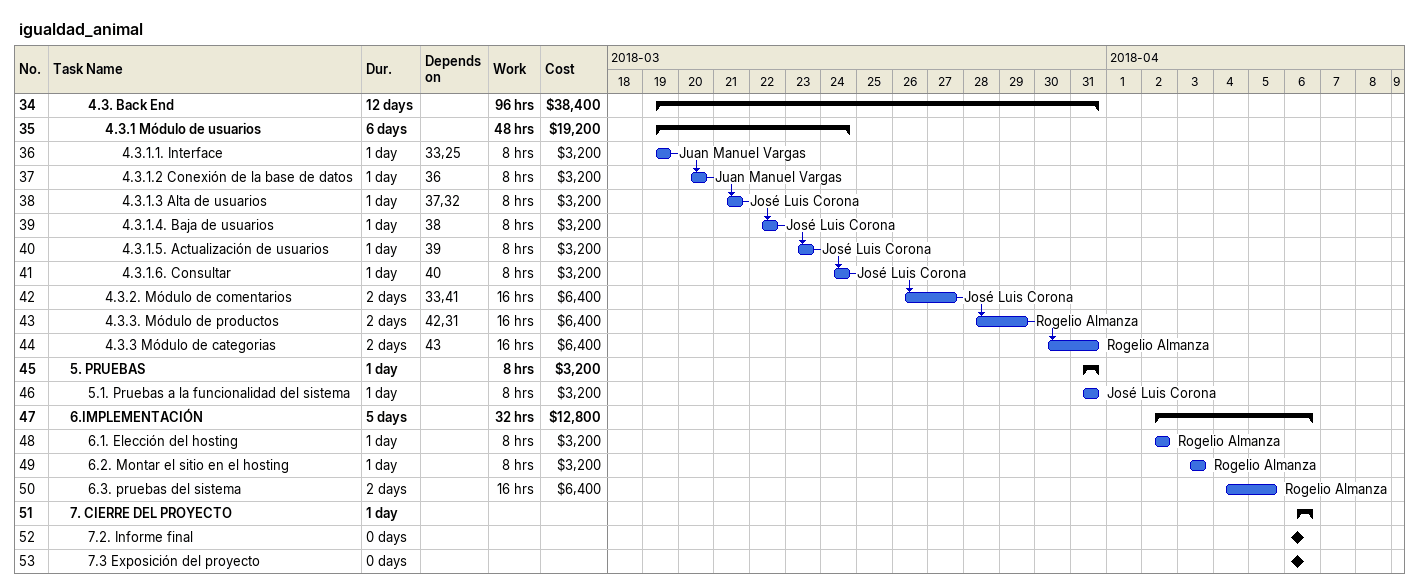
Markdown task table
igualdad_animal

| ID | Level | Task | Duration | Start | Finish | Predecessors | Resources | Work (h) | Cost ($) |
|---|---|---|---|---|---|---|---|---|---|
| 34 | 3 | **4.3. Back End** | 12d | 2018-03-19 | 2018-03-31 |  |  | 96 | 38400 |
| 35 | 4 | **4.3.1 Módulo de usuarios** | 6d | 2018-03-19 | 2018-03-24 |  |  | 48 | 19200 |
| 36 | 5 | 4.3.1.1. Interface | 1d | 2018-03-19 | 2018-03-19 | 33, 25 | Juan Manuel Vargas | 8 | 3200 |
| 37 | 5 | 4.3.1.2 Conexión de la base de datos | 1d | 2018-03-20 | 2018-03-20 | 36 | Juan Manuel Vargas | 8 | 3200 |
| 38 | 5 | 4.3.1.3 Alta de usuarios | 1d | 2018-03-21 | 2018-03-21 | 37, 32 | José Luis Corona | 8 | 3200 |
| 39 | 5 | 4.3.1.4. Baja de usuarios | 1d | 2018-03-22 | 2018-03-22 | 38 | José Luis Corona | 8 | 3200 |
| 40 | 5 | 4.3.1.5. Actualización de usuarios | 1d | 2018-03-23 | 2018-03-23 | 39 | José Luis Corona | 8 | 3200 |
| 41 | 5 | 4.3.1.6. Consultar | 1d | 2018-03-24 | 2018-03-24 | 40 | José Luis Corona | 8 | 3200 |
| 42 | 4 | 4.3.2. Módulo de comentarios | 2d | 2018-03-26 | 2018-03-27 | 33, 41 | José Luis Corona | 16 | 6400 |
| 43 | 4 | 4.3.3. Módulo de productos | 2d | 2018-03-28 | 2018-03-29 | 42, 31 | Rogelio Almanza | 16 | 6400 |
| 44 | 4 | 4.3.3 Módulo de categorias | 2d | 2018-03-30 | 2018-03-31 | 43 | Rogelio Almanza | 16 | 6400 |
| 45 | 2 | **5. PRUEBAS** | 1d | 2018-03-31 | 2018-03-31 |  |  | 8 | 3200 |
| 46 | 3 | 5.1. Pruebas a la funcionalidad del sistema | 1d | 2018-03-31 | 2018-03-31 |  | José Luis Corona | 8 | 3200 |
| 47 | 2 | **6.IMPLEMENTACIÓN** | 5d | 2018-04-02 | 2018-04-06 |  |  | 32 | 12800 |
| 48 | 3 | 6.1. Elección del hosting | 1d | 2018-04-02 | 2018-04-02 |  | Rogelio Almanza | 8 | 3200 |
| 49 | 3 | 6.2. Montar el sitio en el hosting | 1d | 2018-04-03 | 2018-04-03 |  | Rogelio Almanza | 8 | 3200 |
| 50 | 3 | 6.3. pruebas del sistema | 2d | 2018-04-04 | 2018-04-05 |  | Rogelio Almanza | 16 | 6400 |
| 51 | 2 | **7. CIERRE DEL PROYECTO** | 1d | 2018-04-06 | 2018-04-06 |  |  |  |  |
| 52 | 3 | 7.2. Informe final | 0d | 2018-04-06 | 2018-04-06 |  |  |  |  |
| 53 | 3 | 7.3 Exposición del proyecto | 0d | 2018-04-06 | 2018-04-06 |  |  |  |  |
